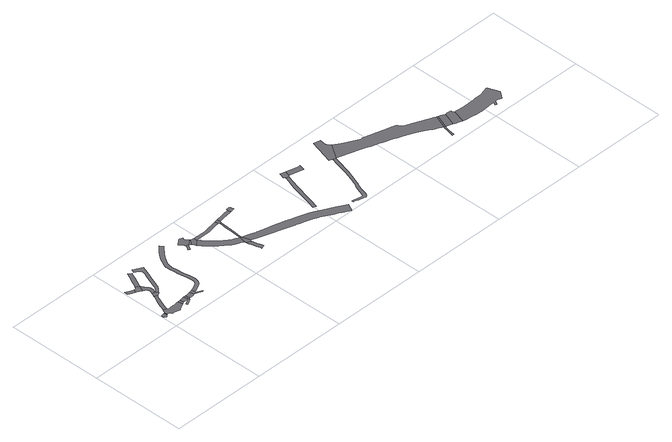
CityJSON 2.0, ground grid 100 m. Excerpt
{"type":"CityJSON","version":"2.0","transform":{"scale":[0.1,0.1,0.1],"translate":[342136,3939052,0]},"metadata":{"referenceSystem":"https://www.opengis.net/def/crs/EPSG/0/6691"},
"CityObjects":{
"road1":{"type":"Road","geometry":[{"type":"MultiSurface","lod":"1","boundaries":[[[0,1,2,3,4]]]}]},
"road2":{"type":"Road","geometry":[{"type":"MultiSurface","lod":"1","boundaries":[[[0,5,6,1]]]}]},
"road3":{"type":"Road","attributes":{"RoadStructureAttribute.sectionType":"1"},"geometry":[{"type":"MultiSurface","lod":"1","boundaries":[[[7,8,9,10,11,12,13,14,15,16,17,6,5,18,19,20,21,22,23,24,25,26,27,28,29,30]]]}]},
"road4":{"type":"Road","attributes":{"RoadStructureAttribute.sectionType":"1"},"geometry":[{"type":"MultiSurface","lod":"1","boundaries":[[[31,32,33,34,35,36,15,14,37,38,39,40,41,42,43]]]}]},
"road5":{"type":"Road","attributes":{"RoadStructureAttribute.sectionType":"1"},"geometry":[{"type":"MultiSurface","lod":"1","boundaries":[[[44,45,46,47,48,49,50,51]]]}]},
"road6":{"type":"Road","geometry":[{"type":"MultiSurface","lod":"1","boundaries":[[[52,53,54,51,50,55,56,57,58]]]}]},
"road7":{"type":"Road","geometry":[{"type":"MultiSurface","lod":"1","boundaries":[[[59,30,29,28,60]]]}]},
"road8":{"type":"Road","geometry":[{"type":"MultiSurface","lod":"1","boundaries":[[[61,62,63,64,65,66,67,68,31,43]]]}]},
"road9":{"type":"Road","attributes":{"RoadStructureAttribute.sectionType":"1"},"geometry":[{"type":"MultiSurface","lod":"1","boundaries":[[[69,70,71,72,73,74,75,76,77,78,58,57,79,80,81,82,83,84,85,66,65]]]}]},
"road10":{"type":"Road","geometry":[{"type":"MultiSurface","lod":"1","boundaries":[[[86,87,88,89,90]]]}]},
"road11":{"type":"Road","attributes":{"RoadStructureAttribute.sectionType":"1"},"geometry":[{"type":"MultiSurface","lod":"1","boundaries":[[[91,92,59,60,93,90]]]}]},
"road12":{"type":"Road","geometry":[{"type":"MultiSurface","lod":"1","boundaries":[[[89,94,95,96,97,91,90]]]}]},
"road13":{"type":"Road","attributes":{"RoadStructureAttribute.sectionType":"1"},"geometry":[{"type":"MultiSurface","lod":"1","boundaries":[[[98,99,100,101,102,103,104,105,106,107,108,109,110,52,58]]]}]},
"road14":{"type":"Road","attributes":{"RoadStructureAttribute.sectionType":"1"},"geometry":[{"type":"MultiSurface","lod":"1","boundaries":[[[111,112,113,114,95,94]]]}]},
"road15":{"type":"Road","attributes":{"RoadStructureAttribute.sectionType":"1"},"geometry":[{"type":"MultiSurface","lod":"1","boundaries":[[[115,116,117,118,119,120,121,122,123,124,125,126,127,128,129,130,131,132,133,134,65,64,135,136,137,138,139,140,141,142,143,144,145,146,147,148,149,150]]]}]},
"road16":{"type":"Road","geometry":[{"type":"MultiSurface","lod":"1","boundaries":[[[112,151,152,153,154,155,113]]]}]},
"road17":{"type":"Road","geometry":[{"type":"MultiSurface","lod":"1","boundaries":[[[156,157,153,152]]]}]},
"road18":{"type":"Road","attributes":{"RoadStructureAttribute.sectionType":"1"},"geometry":[{"type":"MultiSurface","lod":"1","boundaries":[[[158,159,160,161,162,163,164,165,166,167,168,169,170,171,172,173,174,175,176,177,178,179,180,181,182,183,184,185,155,154,186,187,188,189,190,191,192,193,194,195,196,197,198,199,200,201,202,203,204,205,206,207,208]]]}]},
"road19":{"type":"Road","attributes":{"RoadStructureAttribute.sectionType":"1"},"geometry":[{"type":"MultiSurface","lod":"1","boundaries":[[[209,210,211,212,213,214]]]}]},
"road20":{"type":"Road","geometry":[{"type":"MultiSurface","lod":"1","boundaries":[[[215,216,217,218,219,220,221,222,223,224,225,226,209,214]]]}]},
"road21":{"type":"Road","attributes":{"function":"3","RoadStructureAttribute.sectionType":"1"},"geometry":[{"type":"MultiSurface","lod":"1","boundaries":[[[216,215,227,228]]]}]},
"road22":{"type":"Road","geometry":[{"type":"MultiSurface","lod":"1","boundaries":[[[227,229,230,231,232,233,234,235,236,237,228]]]}]},
"road23":{"type":"Road","attributes":{"function":"3","RoadStructureAttribute.sectionType":"1"},"geometry":[{"type":"MultiSurface","lod":"1","boundaries":[[[238,239,240,241,242,243,244,245,246,247,232,231,248,249,250,251,252,253,254,255,256,257,258,259,260,261]]]}]},
"road24":{"type":"Road","attributes":{"function":"3","RoadStructureAttribute.sectionType":"1"},"geometry":[{"type":"MultiSurface","lod":"1","boundaries":[[[234,262,263,264,265,266,267,268,269,270,271,272,273,274,275,276,277,278,279,280,281,282,235]]]}]},
"road25":{"type":"Road","geometry":[{"type":"MultiSurface","lod":"1","boundaries":[[[283,284,285,286,287,288,289,290,291,292,293]]]}]},
"road26":{"type":"Road","geometry":[{"type":"MultiSurface","lod":"1","boundaries":[[[294,295,296,297,261,260,283,293]]]}]},
"road27":{"type":"Road","attributes":{"RoadStructureAttribute.sectionType":"1"},"geometry":[{"type":"MultiSurface","lod":"1","boundaries":[[[298,299,300,301,302,303,261,297,304,305,306,307,308,309,310,311,312]]]}]},
"road28":{"type":"Road","geometry":[{"type":"MultiSurface","lod":"1","boundaries":[[[311,313,314,315,272,271,316,312]]]}]},
"road29":{"type":"Road","attributes":{"function":"3","RoadStructureAttribute.sectionType":"1"},"geometry":[{"type":"MultiSurface","lod":"1","boundaries":[[[317,318,319,320,321,322,323,324,325,326,327,315,314]]]}]},
"road30":{"type":"Road","geometry":[{"type":"MultiSurface","lod":"1","boundaries":[[[328,329,330,331,332,333,323,322,334,335]]]}]},
"road31":{"type":"Road","attributes":{"function":"3","RoadStructureAttribute.sectionType":"1"},"geometry":[{"type":"MultiSurface","lod":"1","boundaries":[[[336,337,338,339,340,341,342,343,344,345,346,347,348,349,350,351,352,353,354,355,356,357,297,296,358,359,360,361,362,363,364,365,366,367,368,369,370,371,372]]]}]},
"road32":{"type":"Road","attributes":{"RoadStructureAttribute.sectionType":"1"},"geometry":[{"type":"MultiSurface","lod":"1","boundaries":[[[373,374,375,376,377,378,379,380,381,382,383,384,385]]]}]},
"road33":{"type":"Road","geometry":[{"type":"MultiSurface","lod":"1","boundaries":[[[386,387,388,385,384,389,390,391,392,393,394]]]}]},
"road34":{"type":"Road","attributes":{"function":"3","RoadStructureAttribute.sectionType":"1"},"geometry":[{"type":"MultiSurface","lod":"1","boundaries":[[[392,395,396,397,398,399,400,401,402,393]]]}]},
"road35":{"type":"Road","attributes":{"RoadStructureAttribute.sectionType":"1"},"geometry":[{"type":"MultiSurface","lod":"1","boundaries":[[[403,404,405,406,407,408,409,410,411,412,413,414,415,416,417,418,419,420,421,422,423,424,425,426,427,428,429,430,431,432,433,434,435,436,437,438,439,440,441,442,443,444,445,446,447]]]}]},
"road36":{"type":"Road","geometry":[{"type":"MultiSurface","lod":"1","boundaries":[[[448,429,428,449,450,451,452,453,454,455,456,457]]]}]},
"road37":{"type":"Road","attributes":{"function":"2","RoadStructureAttribute.sectionType":"1"},"geometry":[{"type":"MultiSurface","lod":"1","boundaries":[[[449,458,459,460,461,462,463,464,465,466,467,468,469,470,471,472,473,474,475,476,477,478,479,480,481,482,483,484,485,486,487,488,489,490,491,492,450]]]}]},
"road38":{"type":"Road","attributes":{"function":"2","RoadStructureAttribute.sectionType":"1"},"geometry":[{"type":"MultiSurface","lod":"1","boundaries":[[[493,494,495,496,497,498,499,500,501,502,503]]]}]},
"road39":{"type":"Road","geometry":[{"type":"MultiSurface","lod":"1","boundaries":[[[477,493,503,504,478]]]}]},
"road40":{"type":"Road","attributes":{"function":"2","RoadStructureAttribute.sectionType":"1"},"geometry":[{"type":"MultiSurface","lod":"1","boundaries":[[[505,506,507,508,504,503]]]}]},
"road41":{"type":"Road","geometry":[{"type":"MultiSurface","lod":"1","boundaries":[[[509,510,511,512,513,514,515,516,517,507,506]]]}]},
"road42":{"type":"Road","geometry":[{"type":"MultiSurface","lod":"1","boundaries":[[[518,519,520,521,522,523,524,525,526,527,528,529,530,512,511,531,532,533,534,535,536,537,538,539,540,541,542,543,544]]]}]}
},
"vertices":[
[53,166,0],[48,194,0],[7,185,0],[12,159,0],[29,142,0],
[59,167,0],[55,195,0],
[236,218,0],[204,215,0],[183,213,0],[181,213,0],[136,210,0],[122,209,0],[116,215,0],[112,221,0],[76,236,0],[69,218,0],[62,201,0],[84,170,0],[89,164,0],[104,143,0],[116,141,0],[167,132,0],[182,127,0],[191,136,0],[197,139,0],[220,150,0],[259,168,0],[259,169,0],[251,180,0],[247,219,0],
[157,421,0],[151,406,0],[126,354,0],[98,290,0],[89,268,0],[81,248,0],[114,230,0],[116,235,0],[127,270,0],[154,341,0],[178,392,0],[183,400,0],[192,408,0],
[89,612,0],[71,619,0],[19,644,0],[15,604,0],[55,586,0],[77,577,0],[83,574,0],[100,609,0],
[133,628,0],[123,615,0],[111,610,0],[96,568,0],[136,549,0],[141,547,0],[168,609,0],
[273,221,0],[277,182,0],
[205,414,0],[215,420,0],[219,423,0],[226,431,0],[202,452,0],[175,463,0],[170,451,0],[160,428,0],
[207,463,0],[215,479,0],[219,491,0],[221,504,0],[219,520,0],[213,537,0],[202,553,0],[189,572,0],[187,575,0],[174,597,0],[159,539,0],[163,537,0],[174,529,0],[180,519,0],[184,507,0],[185,495,0],[182,480,0],
[275,148,0],[283,135,0],[343,169,0],[345,172,0],[334,183,0],
[328,228,0],[298,224,0],[302,183,0],
[358,184,0],[354,230,0],[339,229,0],[329,228,0],
[190,649,0],[212,694,0],[213,696,0],[233,743,0],[249,775,0],[253,780,0],[218,802,0],[214,794,0],[197,759,0],[186,734,0],[176,711,0],[164,686,0],[154,667,0],
[405,187,0],[421,191,0],[410,237,0],[379,232,0],
[270,775,0],[291,764,0],[324,745,0],[330,738,0],[331,735,0],[331,729,0],[329,716,0],[324,700,0],[321,691,0],[316,676,0],[299,635,0],[297,630,0],[278,583,0],[265,545,0],[258,526,0],[252,510,0],[243,496,0],[230,476,0],[223,467,0],[215,458,0],[235,442,0],[241,448,0],[255,462,0],[268,479,0],[276,491,0],[279,496,0],[287,515,0],[293,535,0],[306,573,0],[327,623,0],[327,624,0],[344,665,0],[353,691,0],[363,719,0],[378,764,0],[284,811,0],
[432,194,0],[439,190,0],[446,203,0],[455,208,0],[439,242,0],
[500,161,0],[509,172,0],
[684,869,0],[671,856,0],[642,829,0],[622,808,0],[604,788,0],[595,777,0],[588,768,0],[568,739,0],[548,706,0],[536,681,0],[526,660,0],[520,641,0],[517,622,0],[517,606,0],[517,601,0],[517,582,0],[522,532,0],[529,483,0],[531,460,0],[542,395,0],[548,354,0],[548,335,0],[546,317,0],[542,303,0],[531,289,0],[512,276,0],[484,261,0],[463,250,0],[476,218,0],[501,230,0],[530,246,0],[556,264,0],[574,286,0],[581,310,0],[583,333,0],[583,356,0],[577,400,0],[570,439,0],[566,465,0],[557,537,0],[552,585,0],[553,601,0],[553,605,0],[557,628,0],[563,647,0],[581,680,0],[601,711,0],[632,754,0],[657,780,0],[678,802,0],[711,837,0],
[846,703,0],[841,686,0],[824,653,0],[842,644,0],[860,679,0],[870,696,0],
[875,696,0],[925,738,0],[902,766,0],[899,774,0],[901,783,0],[908,796,0],[881,811,0],[872,809,0],[864,809,0],[809,759,0],[845,717,0],[848,708,0],
[893,682,0],[930,732,0],
[901,676,0],[911,658,0],[915,640,0],[966,688,0],[965,690,0],[968,692,0],[971,726,0],[952,728,0],[936,728,0],
[1245,452,0],[1220,463,0],[1193,477,0],[1166,494,0],[1148,506,0],[1128,520,0],[1097,548,0],[1054,591,0],[1042,604,0],[989,664,0],[945,604,0],[960,585,0],[968,580,0],[984,561,0],[1003,542,0],[1048,497,0],[1084,464,0],[1127,434,0],[1137,428,0],[1158,415,0],[1190,399,0],[1217,387,0],[1238,374,0],[1256,447,0],
[1017,689,0],[1042,688,0],[1070,688,0],[1089,689,0],[1108,689,0],[1138,692,0],[1157,696,0],[1167,697,0],[1217,708,0],[1267,717,0],[1262,752,0],[1211,742,0],[1160,732,0],[1155,731,0],[1133,727,0],[1127,727,0],[1106,724,0],[1069,723,0],[1059,723,0],[1039,724,0],[1016,723,0],
[1244,359,0],[1249,330,0],[1255,307,0],[1269,259,0],[1280,222,0],[1285,206,0],[1323,218,0],[1310,263,0],[1308,270,0],[1294,318,0],[1290,333,0],
[1292,347,0],[1295,353,0],[1298,354,0],[1270,441,0],
[1272,667,0],[1270,645,0],[1268,593,0],[1266,564,0],[1263,536,0],[1257,464,0],[1272,463,0],[1278,534,0],[1281,563,0],[1282,577,0],[1282,591,0],[1285,644,0],[1287,676,0],[1289,702,0],[1274,703,0],
[1293,713,0],[1298,720,0],[1292,757,0],[1273,713,0],
[1313,724,0],[1362,732,0],[1396,737,0],[1405,739,0],[1448,746,0],[1455,747,0],[1448,782,0],[1442,780,0],[1399,773,0],[1357,766,0],[1306,759,0],
[1492,791,0],[1490,792,0],[1487,798,0],[1457,799,0],[1456,790,0],[1453,784,0],[1504,756,0],[1498,791,0],
[2181,119,0],[2159,130,0],[2100,160,0],[2030,196,0],[1967,225,0],[1916,246,0],[1833,275,0],[1792,289,0],[1755,302,0],[1724,311,0],[1722,312,0],[1710,315,0],[1691,320,0],[1658,329,0],[1600,346,0],[1540,362,0],[1481,378,0],[1410,396,0],[1406,397,0],[1367,409,0],[1325,422,0],[1277,438,0],[1360,334,0],[1721,216,0],[1723,216,0],[1727,214,0],[1762,202,0],[1775,200,0],[1814,191,0],[1881,169,0],[1933,145,0],[1942,140,0],[2051,84,0],[2097,59,0],[2124,45,0],[2200,5,0],[2242,84,0],
[2119,718,0],[2076,583,0],[2065,541,0],[2042,450,0],[2017,353,0],[1995,274,0],[2029,265,0],[2050,345,0],[2076,443,0],[2097,525,0],[2110,573,0],[2155,718,0],[2122,729,0],
[2109,741,0],[2119,737,0],[2121,735,0],[2155,719,0],[2158,726,0],[2162,730,0],[2167,731,0],[2181,787,0],[2124,801,0],
[2215,719,0],[2316,694,0],[2332,758,0],[2317,758,0],[2304,758,0],[2295,759,0],[2191,784,0],[2184,786,0],
[2292,75,0],[2301,75,0],[2312,73,0],[2325,69,0],[2347,62,0],[2405,47,0],[2418,45,0],[2422,45,0],[2426,46,0],[2432,49,0],[2438,52,0],[2441,56,0],[2445,62,0],[2445,63,0],[2455,82,0],[2459,101,0],[2468,141,0],[2483,183,0],[2501,219,0],[2505,226,0],[2512,247,0],[2519,268,0],[2564,399,0],[2568,413,0],[2603,544,0],[2620,603,0],[2590,612,0],[2574,552,0],[2535,407,0],[2493,275,0],[2490,268,0],[2478,237,0],[2458,204,0],[2455,194,0],[2438,147,0],[2430,125,0],[2416,82,0],[2413,79,0],[2409,77,0],[2403,75,0],[2397,75,0],[2343,85,0],[2328,90,0],[2307,96,0],[2296,98,0],
[2588,614,0],[2620,605,0],[2727,757,0],[2720,762,0],[2703,779,0],[2695,806,0],[2695,828,0],[2702,868,0],[2630,881,0],[2555,624,0],
[2664,593,0],[2854,535,0],[2910,514,0],[2951,497,0],[2987,485,0],[3014,476,0],[3040,467,0],[3060,461,0],[3152,430,0],[3194,414,0],[3233,398,0],[3295,373,0],[3360,344,0],[3437,306,0],[3462,289,0],[3494,270,0],[3512,260,0],[3539,246,0],[3564,235,0],[3583,227,0],[3639,369,0],[3615,378,0],[3550,403,0],[3421,460,0],[3351,486,0],[3314,529,0],[3307,540,0],[3263,554,0],[3207,568,0],[3111,597,0],[3061,611,0],[2981,634,0],[2969,625,0],[2818,699,0],[2775,724,0],
[3583,226,0],[3576,206,0],[3567,178,0],[3550,95,0],[3568,89,0],[3576,141,0],[3577,147,0],[3580,172,0],[3583,182,0],[3586,191,0],[3596,222,0],
[3652,364,0],
[3621,212,0],[3666,196,0],[3715,339,0],[3673,355,0],
[3688,189,0],[3739,171,0],[3755,166,0],[3794,304,0],[3793,305,0],[3778,321,0],[3780,335,0],[3737,341,0],[3728,339,0],
[4269,208,0],[4268,214,0],[4226,331,0],[4215,328,0],[4123,304,0],[4121,304,0],[4087,302,0],[4078,303,0],[4056,304,0],[4030,301,0],[4028,300,0],[3897,295,0],[3810,302,0],[3794,159,0],[3853,150,0],[3913,143,0],[3932,141,0],[3971,138,0],[4099,149,0],[4128,150,0],[4110,119,0],[4119,114,0],[4126,110,0],[4150,151,0],[4179,151,0],[4198,146,0],[4213,135,0]
]}
